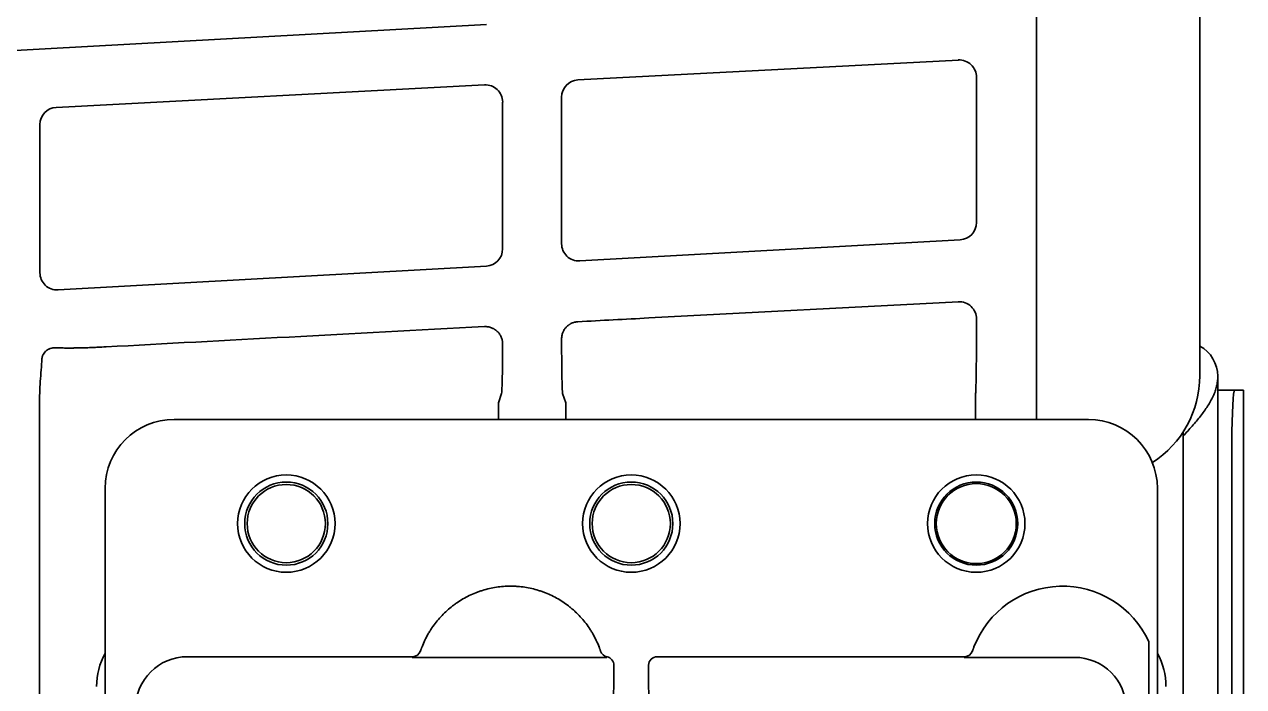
# Model space of a CAD drawing. Extents: x 5997 to 10491, y -672 to 3388.
# Drawn here: x 9163.9 to 9234.6, y 3233.3 to 3271.7 of the extents above; entities that cross this region are included whole.
import ezdxf

# ---------------------------------------------------------------- set-up
doc = ezdxf.new("R2010")
doc.units = 0
doc.header["$LTSCALE"] = 5
doc.layers.add('1', color=7, linetype='CONTINUOUS', true_color=0xffffff)

msp = doc.modelspace()

# ---------------------------------------------------------------- linework, layer by layer
at = {"layer": '1', "color": 7, "linetype": 'Continuous', "lineweight": 35}
for p, q in [((9232.031, 3251.359), (9232.031, 3313.296)), ((9222.563, 3248.826), (9222.563, 3304.576)), ((9190.671, 3271.739), (8906.285, 3255.886)), ((9195.979, 3268.513), (9218.034, 3269.672)), ((9219.087, 3268.673), (9219.087, 3260.248)), ((9165.735, 3266.925), (9190.563, 3268.229)), ((9191.617, 3267.231), (9191.617, 3258.716)), ((9195.033, 3259.017), (9195.033, 3267.516)), ((9164.79, 3257.331), (9164.79, 3265.928)), ((9218.142, 3259.249), (9196.087, 3258.02)), ((9190.671, 3257.718), (9165.843, 3256.334)), ((9200.087, 3254.709), (9218.034, 3255.651)), ((9219.087, 3254.653), (9219.087, 3253.981)), ((9232.033, 3251.359), (9232.031, 3251.359)), ((9233.073, 3251.326), (9233.073, 2431.326)), ((9191.377, 3249.795), (9191.555, 3250.33)), ((9195.27, 3249.795), (9195.094, 3250.322)), ((9219.026, 3250.286), (9219.026, 3248.826)), ((9234.051, 3250.526), (9233.073, 3250.526)), ((9234.57, 3250.526), (9234.051, 3250.526)), ((9234.57, 3250.526), (9234.573, 3250.526)), ((9234.573, 2414.526), (9234.573, 3250.526)), ((9164.761, 3249.704), (9164.761, 3198.724)), ((9191.376, 3248.826), (9191.376, 3249.745)), ((9195.27, 3249.796), (9195.27, 3248.826)), ((9225.573, 3248.826), (9172.572, 3248.826)), ((9231.073, 3248.108), (9231.073, 3207.375)), ((9233.894, 3247.526), (9233.894, 2417.526)), ((9168.573, 3244.827), (9168.573, 3167.826)), ((9229.573, 3167.826), (9229.573, 3244.827)), ((9229.073, 3235.944), (9229.073, 3230.208)), ((9186.859, 3235.404), (9186.854, 3235.389)), ((9218.859, 3235.404), (9218.859, 3235.405)), ((9218.86, 3235.407), (9218.864, 3235.418)), ((9186.385, 3235.063), (9173.335, 3235.063)), ((9197.547, 3235.024), (9186.372, 3235.024)), ((9198.051, 3231.619), (9198.066, 3234.563)), ((9200.079, 3234.563), (9200.094, 3231.616)), ((9218.385, 3235.063), (9200.579, 3235.063)), ((9224.771, 3235.024), (9218.372, 3235.024))]:
    msp.add_line(p, q, dxfattribs=at)
for centre, radius in [((9179.073, 3242.782), 2.825), ((9179.073, 3242.782), 2.411), ((9199.073, 3242.782), 2.825), ((9199.073, 3242.782), 2.411), ((9219.073, 3242.782), 2.825), ((9219.073, 3242.782), 2.411), ((9219.073, 3242.782), 2.32), ((9179.073, 3242.782), 2.267), ((9199.073, 3242.782), 2.267)]:
    msp.add_circle(centre, radius, dxfattribs=at)
for centre, radius, start, end in [((9231.073, 3251.326), 2, 0, 61.32367), ((9224.073, 3233.652), 5.5, 24.61998, 158.89304)]:
    msp.add_arc(centre, radius, start, end, dxfattribs=at)
for centre, major_axis, ratio, start_param, end_param in [((9218.087, 3268.674), (0.829, -0.56), 0.999069, 0.594221, 2.218099), ((9196.033, 3267.515), (0.996, -0.091), 0.99936, 1.71631, 3.232194), ((9190.617, 3267.231), (0.829, -0.56), 0.999069, 0.594221, 2.218099), ((9165.79, 3265.927), (0.996, -0.091), 0.99936, 1.71631, 3.232194), ((9218.087, 3260.247), (-0.821, -0.571), 0.999112, 1.017308, 2.533193), ((9190.617, 3258.716), (-0.821, -0.571), 0.999112, 1.017308, 2.533193), ((9196.033, 3259.018), (-0.996, -0.089), 0.999321, 6.194725, 7.818603), ((9165.79, 3257.332), (-0.996, -0.089), 0.999321, 6.194725, 7.818603), ((9218.087, 3254.653), (0.829, -0.56), 0.999069, 0.594221, 2.218099), ((9203.673, 3254.703), (-68.448, -3.585), 0.002827, 4.764653, 4.824887), ((9203.673, 3254.703), (-68.448, -3.585), 0.002827, 4.904975, 5.249826), ((9219.023, 3253.981), (0, -3.7), 0.017454, 0.052356, 1.570818), ((9191.552, 3254.025), (0, -3.7), 0.017454, 0.052356, 1.34729), ((9195.098, 3254.017), (0, -3.7), 0.017473, 4.854413, 6.230773), ((9226.025, 3251.374), (4.251, -4.251), 0.997946, 6.0701, 7.067214), ((9234.051, 3247.526), (0, 3), 0.052336, 0, 1.570796), ((9191.377, 3249.745), (0, -0.05), 0.017455, 3.193953, 4.712389), ((9172.573, 3244.826), (2.829, -2.829), 0.999695, 2.356347, 3.926839), ((9172.573, 3244.826), (2.829, -2.829), 0.999695, 2.356347, 3.926839), ((9225.572, 3244.826), (-2.829, -2.829), 0.999695, 2.356347, 3.926839), ((9172.073, 3233.326), (-2.829, 2.829), 0.999695, 0.279915, 0.785246), ((9186.385, 3235.563), (-0.474, 0.158), 0.999831, 1.892032, 3.138921), ((9197.768, 3235.543), (0.477, 0.15), 0.999767, 3.157291, 4.205088), ((9218.385, 3235.563), (-0.474, 0.159), 0.999831, 1.894839, 3.141593), ((9224.071, 3233.653), (1.747, 5.214), 0.99983, 1.569957, 1.576869), ((9226.072, 3233.326), (2.829, 2.829), 0.999695, 5.497939, 6.003271), ((9173.336, 3232.063), (-2.122, 2.122), 0.999543, 5.497939, 7.068431), ((9197.547, 3234.524), (0.224, 0.447), 0.99981, 0.22534, 0.463541), ((9197.566, 3234.563), (0.224, 0.448), 0.999239, 5.176082, 6.544021), ((9200.579, 3234.563), (-0.224, 0.448), 0.999239, 5.819644, 7.390288), ((9224.77, 3232.023), (2.122, 2.122), 0.999695, 5.497939, 7.068431)]:
    msp.add_ellipse(centre, major_axis=major_axis, ratio=ratio, start_param=start_param, end_param=end_param, dxfattribs=at)
for points, knots in [([(9195.034, 3253.494), (9195.034, 3253.525), (9195.035, 3253.557), (9195.041, 3253.621), (9195.046, 3253.652), (9195.064, 3253.745), (9195.081, 3253.805), (9195.116, 3253.893), (9195.129, 3253.922), (9195.158, 3253.978), (9195.174, 3254.006), (9195.224, 3254.085), (9195.263, 3254.135), (9195.351, 3254.227), (9195.398, 3254.269), (9195.463, 3254.315), (9195.476, 3254.324), (9195.502, 3254.341), (9195.543, 3254.366), (9195.612, 3254.403), (9195.671, 3254.426), (9195.715, 3254.442), (9195.73, 3254.447), (9195.761, 3254.456), (9195.776, 3254.46), (9195.853, 3254.48), (9195.915, 3254.489), (9195.979, 3254.492)], [0, 0, 0, 0, 0.0625, 0.0625, 0.125, 0.125, 0.25, 0.25, 0.3125, 0.3125, 0.375, 0.375, 0.5, 0.5, 0.625, 0.625, 0.65625, 0.65625, 0.6875, 0.75, 0.8125, 0.8125, 0.84375, 0.84375, 0.875, 0.875, 1, 1, 1, 1]), ([(9191.615, 3253.205), (9191.615, 3253.239), (9191.613, 3253.273), (9191.608, 3253.324), (9191.606, 3253.341), (9191.601, 3253.375), (9191.598, 3253.391), (9191.581, 3253.474), (9191.561, 3253.539), (9191.521, 3253.631), (9191.506, 3253.662), (9191.481, 3253.707), (9191.473, 3253.721), (9191.455, 3253.75), (9191.427, 3253.793), (9191.396, 3253.833), (9191.352, 3253.885), (9191.328, 3253.909), (9191.254, 3253.979), (9191.201, 3254.021), (9191.13, 3254.065), (9191.115, 3254.074), (9191.085, 3254.09), (9191.07, 3254.098), (9191.024, 3254.121), (9190.993, 3254.134), (9190.899, 3254.169), (9190.833, 3254.186), (9190.732, 3254.202), (9190.698, 3254.205), (9190.63, 3254.208), (9190.597, 3254.208), (9190.562, 3254.206)], [0, 0, 0, 0, 0.0625, 0.0625, 0.09375, 0.09375, 0.125, 0.125, 0.25, 0.25, 0.3125, 0.3125, 0.34375, 0.34375, 0.375, 0.4375, 0.4375, 0.5, 0.5, 0.625, 0.625, 0.65625, 0.65625, 0.6875, 0.6875, 0.75, 0.75, 0.875, 0.875, 0.9375, 0.9375, 1, 1, 1, 1]), ([(9164.908, 3252.356), (9164.91, 3252.379), (9164.913, 3252.402), (9164.922, 3252.448), (9164.933, 3252.492), (9164.949, 3252.535), (9164.968, 3252.577), (9164.978, 3252.598), (9165.013, 3252.659), (9165.039, 3252.696), (9165.085, 3252.747), (9165.101, 3252.763), (9165.126, 3252.786), (9165.135, 3252.793), (9165.152, 3252.808), (9165.161, 3252.815), (9165.206, 3252.849), (9165.245, 3252.873), (9165.305, 3252.903), (9165.326, 3252.913), (9165.367, 3252.929), (9165.388, 3252.937), (9165.451, 3252.957), (9165.493, 3252.966), (9165.558, 3252.977), (9165.58, 3252.98), (9165.623, 3252.984), (9165.645, 3252.986), (9165.666, 3252.986)], [0, 0, 0, 0, 0.0625, 0.0625, 0.125, 0.1875, 0.1875, 0.25, 0.25, 0.375, 0.375, 0.4375, 0.4375, 0.46875, 0.46875, 0.5, 0.5, 0.625, 0.625, 0.6875, 0.6875, 0.75, 0.75, 0.875, 0.875, 0.9375, 0.9375, 1, 1, 1, 1]), ([(9168.623, 3253.034), (9168.461, 3253.025), (9168.3, 3253.017), (9168.1, 3253.008), (9168.061, 3253.006), (9167.981, 3253.003), (9167.863, 3252.998), (9167.748, 3252.994), (9167.521, 3252.985), (9167.374, 3252.981), (9167.197, 3252.976), (9167.161, 3252.976), (9167.092, 3252.974), (9166.988, 3252.972), (9166.889, 3252.97), (9166.791, 3252.969), (9166.759, 3252.968), (9166.697, 3252.967), (9166.604, 3252.967), (9166.516, 3252.966), (9166.347, 3252.966), (9166.242, 3252.967), (9166.096, 3252.969), (9166.05, 3252.97), (9165.983, 3252.971), (9165.961, 3252.972), (9165.919, 3252.973), (9165.898, 3252.974), (9165.799, 3252.978), (9165.728, 3252.982), (9165.668, 3252.986)], [0, 0, 0, 0, 0.125, 0.125, 0.15625, 0.15625, 0.1875, 0.25, 0.25, 0.375, 0.375, 0.40625, 0.40625, 0.4375, 0.5, 0.5, 0.53125, 0.53125, 0.5625, 0.625, 0.625, 0.75, 0.75, 0.8125, 0.8125, 0.84375, 0.84375, 0.875, 0.875, 1, 1, 1, 1]), ([(9164.761, 3249.704), (9164.761, 3249.925), (9164.766, 3250.146), (9164.785, 3250.588), (9164.798, 3250.809), (9164.827, 3251.251), (9164.844, 3251.472), (9164.877, 3251.914), (9164.893, 3252.134), (9164.908, 3252.356)], [0, 0, 0, 0, 0.25, 0.25, 0.5, 0.5, 0.75, 0.75, 1, 1, 1, 1]), ([(9197.206, 3235.629), (9197.106, 3235.889), (9196.987, 3236.139), (9196.833, 3236.41), (9196.815, 3236.44), (9196.78, 3236.499), (9196.762, 3236.529), (9196.707, 3236.617), (9196.669, 3236.676), (9196.553, 3236.847), (9196.472, 3236.958), (9196.216, 3237.281), (9196.031, 3237.483), (9195.779, 3237.718), (9195.702, 3237.787), (9195.623, 3237.855), (9195.57, 3237.899), (9195.543, 3237.921), (9195.407, 3238.03), (9195.297, 3238.112), (9194.956, 3238.345), (9194.719, 3238.483), (9194.348, 3238.663), (9194.222, 3238.718), (9194.061, 3238.782), (9194.029, 3238.794), (9193.964, 3238.818), (9193.931, 3238.83), (9193.833, 3238.865), (9193.767, 3238.886), (9193.438, 3238.989), (9193.17, 3239.05), (9192.764, 3239.112), (9192.627, 3239.127), (9192.421, 3239.143), (9192.318, 3239.149), (9192.214, 3239.152), (9192.144, 3239.153), (9192.11, 3239.153), (9191.797, 3239.154), (9191.523, 3239.133), (9190.981, 3239.051), (9190.713, 3238.99), (9190.416, 3238.898), (9190.383, 3238.887), (9190.317, 3238.866), (9190.284, 3238.854), (9190.186, 3238.82), (9190.121, 3238.796), (9189.928, 3238.72), (9189.802, 3238.665), (9189.432, 3238.485), (9189.194, 3238.348), (9188.91, 3238.153), (9188.826, 3238.093), (9188.743, 3238.031), (9188.688, 3237.988), (9188.66, 3237.967), (9188.525, 3237.858), (9188.421, 3237.768), (9188.119, 3237.486), (9187.933, 3237.285), (9187.677, 3236.962), (9187.596, 3236.851), (9187.499, 3236.707), (9187.48, 3236.679), (9187.442, 3236.62), (9187.423, 3236.591), (9187.368, 3236.503), (9187.333, 3236.443), (9187.161, 3236.142), (9187.042, 3235.893), (9186.942, 3235.633)], [0, 0, 0, 0, 0.0625, 0.0625, 0.070313, 0.070313, 0.078125, 0.078125, 0.09375, 0.09375, 0.125, 0.125, 0.1875, 0.1875, 0.203125, 0.210937, 0.210937, 0.21875, 0.21875, 0.25, 0.25, 0.3125, 0.3125, 0.34375, 0.34375, 0.351562, 0.351562, 0.359375, 0.359375, 0.375, 0.375, 0.4375, 0.4375, 0.46875, 0.46875, 0.484375, 0.492187, 0.492187, 0.5, 0.5, 0.5625, 0.5625, 0.625, 0.625, 0.632812, 0.632812, 0.640625, 0.640625, 0.65625, 0.65625, 0.6875, 0.6875, 0.75, 0.75, 0.765625, 0.773438, 0.773438, 0.78125, 0.78125, 0.8125, 0.8125, 0.875, 0.875, 0.90625, 0.90625, 0.914063, 0.914063, 0.921875, 0.921875, 0.9375, 0.9375, 1, 1, 1, 1]), ([(9186.942, 3235.633), (9186.936, 3235.618), (9186.93, 3235.603), (9186.922, 3235.581), (9186.919, 3235.574), (9186.914, 3235.56), (9186.911, 3235.553), (9186.904, 3235.532), (9186.899, 3235.519), (9186.892, 3235.5), (9186.89, 3235.494), (9186.886, 3235.483), (9186.884, 3235.477), (9186.879, 3235.461), (9186.875, 3235.452), (9186.87, 3235.435), (9186.867, 3235.428), (9186.864, 3235.419), (9186.863, 3235.417), (9186.862, 3235.412), (9186.861, 3235.411), (9186.86, 3235.406), (9186.859, 3235.404), (9186.859, 3235.404)], [0, 0, 0, 0, 0.125, 0.125, 0.1875, 0.1875, 0.25, 0.25, 0.375, 0.375, 0.4375, 0.4375, 0.5, 0.5, 0.625, 0.625, 0.75, 0.75, 0.8125, 0.8125, 0.875, 0.875, 1, 1, 1, 1]), ([(9197.293, 3235.385), (9197.293, 3235.386), (9197.292, 3235.388), (9197.291, 3235.393), (9197.29, 3235.395), (9197.288, 3235.4), (9197.287, 3235.403), (9197.284, 3235.413), (9197.281, 3235.421), (9197.277, 3235.434), (9197.275, 3235.439), (9197.272, 3235.45), (9197.27, 3235.455), (9197.264, 3235.472), (9197.259, 3235.484), (9197.25, 3235.511), (9197.245, 3235.524), (9197.237, 3235.546), (9197.235, 3235.553), (9197.229, 3235.568), (9197.226, 3235.575), (9197.218, 3235.598), (9197.212, 3235.614), (9197.206, 3235.629)], [0, 0, 0, 0, 0.125, 0.125, 0.1875, 0.1875, 0.25, 0.25, 0.375, 0.375, 0.4375, 0.4375, 0.5, 0.5, 0.625, 0.625, 0.75, 0.75, 0.8125, 0.8125, 0.875, 0.875, 1, 1, 1, 1]), ([(9218.942, 3235.633), (9218.939, 3235.626), (9218.936, 3235.618), (9218.93, 3235.603), (9218.928, 3235.596), (9218.919, 3235.574), (9218.914, 3235.56), (9218.904, 3235.532), (9218.899, 3235.519), (9218.892, 3235.5), (9218.89, 3235.494), (9218.886, 3235.482), (9218.884, 3235.477), (9218.879, 3235.461), (9218.875, 3235.452), (9218.87, 3235.435), (9218.867, 3235.428), (9218.863, 3235.416), (9218.862, 3235.412), (9218.86, 3235.407), (9218.86, 3235.406), (9218.859, 3235.405), (9218.859, 3235.404), (9218.859, 3235.404)], [0, 0, 0, 0, 0.0625, 0.0625, 0.125, 0.125, 0.25, 0.25, 0.375, 0.375, 0.4375, 0.4375, 0.5, 0.5, 0.625, 0.625, 0.75, 0.75, 0.875, 0.875, 0.9375, 0.9375, 1, 1, 1, 1])]:
    msp.add_open_spline(points, degree=3, knots=knots, dxfattribs=at)
for points, degree in [([(9233.073, 3251.326), (9233.073, 3251.23), (9233.062, 3251.038), (9233.01, 3250.749), (9232.926, 3250.459), (9232.81, 3250.171), (9232.665, 3249.884), (9232.491, 3249.594), (9232.293, 3249.305), (9232.076, 3249.017), (9231.841, 3248.729), (9231.592, 3248.439), (9231.334, 3248.15), (9231.16, 3247.958), (9231.073, 3247.862)], 3), ([(9186.846, 3235.366), (9186.854, 3235.389)], 1), ([(9197.181, 3235.693), (9197.206, 3235.629)], 1)]:
    msp.add_open_spline(points, degree=degree, dxfattribs=at)

doc.saveas('drawing.dxf')
